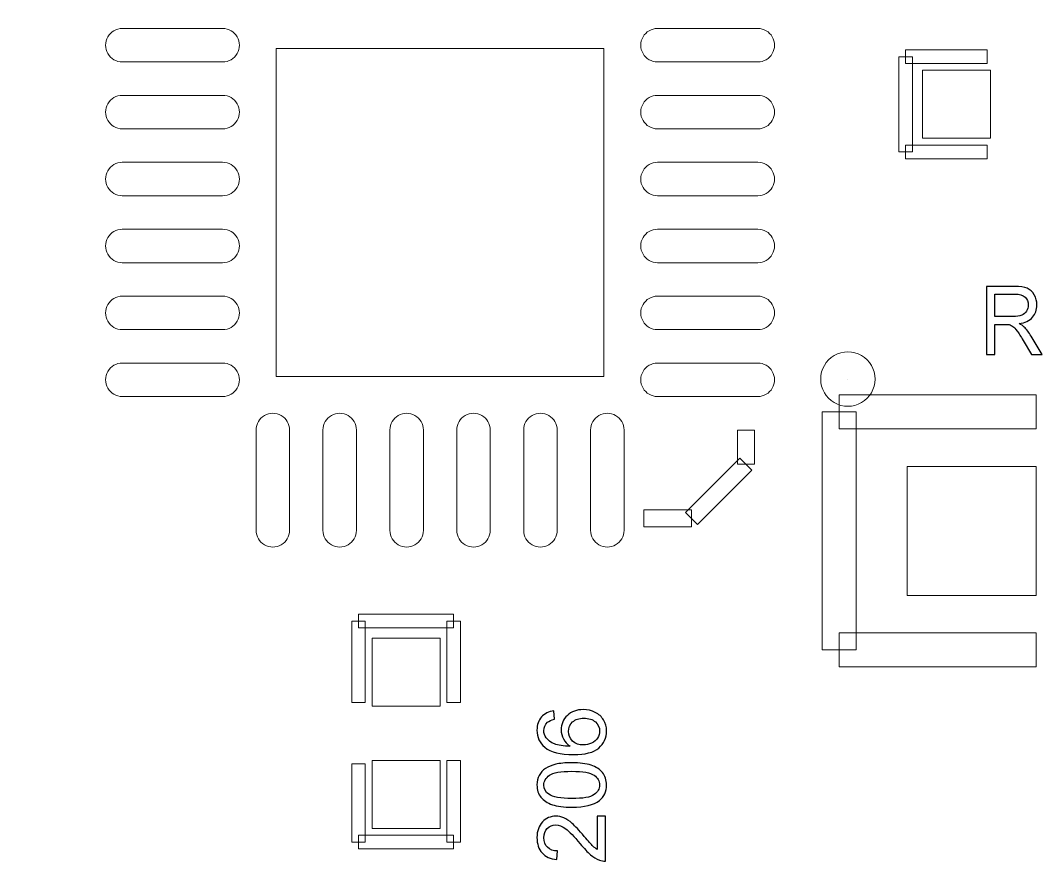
# Model space of a CAD drawing. Header units: millimetres. Extents: x -86 to 67, y -55 to 52.
# Drawn here: x 13.89 to 21.54, y -37.57 to -31.27 of the extents above; entities that cross this region are included whole.
import ezdxf

# ---------------------------------------------------------------- set-up
doc = ezdxf.new("R2010")
doc.units = ezdxf.units.MM
doc.header["$MEASUREMENT"] = 0
for name, color, linetype in [('BG_OUTLINE', 7, 'Continuous'), ('PG_SILKSCREEN_TOP', 7, 'Continuous'), ('PIN_TOP', 7, 'Continuous'), ('RD_SILKSCREEN_TOP', 7, 'Continuous')]:
    doc.layers.add(name, color=color, linetype=linetype)

msp = doc.modelspace()

# ---------------------------------------------------------------- linework, layer by layer
at = {"layer": 'BG_OUTLINE', "color": 3, "lineweight": 9}
msp.add_open_spline([(-60.0926, 34.7331), (-60.0926, 34.7331), (63.7724, 34.7331), (63.7724, 34.7331), (63.7724, 34.7331), (64.585, 34.7336), (65.3646, 34.4113), (65.9396, 33.837), (65.9396, 33.837), (66.5146, 33.2627), (66.8379, 32.4797), (66.8384, 31.667), (66.8384, 31.667), (66.8384, 31.667), (66.8412, -52.28), (66.8412, -52.28), (66.8412, -52.28), (66.8412, -52.28), (66.8384, -52.1933), (66.8384, -52.1933), (66.8384, -52.1933), (66.8389, -53.006), (66.5166, -53.7856), (65.9424, -54.3606), (65.9424, -54.3606), (65.3681, -54.9356), (64.585, -55.2589), (63.7724, -55.2594), (63.7724, -55.2594), (63.7724, -55.2594), (-60.1869, -55.2594), (-60.1869, -55.2594), (-60.1869, -55.2594), (-60.1869, -55.2594), (-60.0853, -55.2518), (-60.0853, -55.2518), (-60.0853, -55.2518), (-60.8979, -55.2523), (-61.6775, -54.9299), (-62.2525, -54.3557), (-62.2525, -54.3557), (-62.8275, -53.7814), (-63.1508, -52.9984), (-63.1513, -52.1857), (-63.1513, -52.1857), (-63.1513, -52.1857), (-63.1587, 31.667), (-63.1587, 31.667), (-63.1587, 31.667), (-63.1592, 32.4797), (-62.8369, 33.2593), (-62.2626, 33.8343), (-62.2626, 33.8343), (-61.6883, 34.4093), (-60.9053, 34.7326), (-60.0926, 34.7331)], degree=3, knots=[0, 0, 0, 0, 0.071429, 0.071429, 0.071429, 0.071429, 0.142857, 0.142857, 0.142857, 0.142857, 0.214286, 0.214286, 0.214286, 0.214286, 0.285714, 0.285714, 0.285714, 0.285714, 0.357143, 0.357143, 0.357143, 0.357143, 0.428571, 0.428571, 0.428571, 0.428571, 0.5, 0.5, 0.5, 0.5, 0.571429, 0.571429, 0.571429, 0.571429, 0.642857, 0.642857, 0.642857, 0.642857, 0.714286, 0.714286, 0.714286, 0.714286, 0.785714, 0.785714, 0.785714, 0.785714, 0.857143, 0.857143, 0.857143, 0.857143, 0.928571, 0.928571, 0.928571, 0.928571, 1, 1, 1, 1], dxfattribs=at)
at = {"layer": 'PG_SILKSCREEN_TOP', "color": 6, "lineweight": 9}
for points, knots in [([(20.5089, -31.5866), (20.5089, -31.5866), (20.5089, -31.485), (20.5089, -31.485), (20.5089, -31.485), (20.5089, -31.485), (21.1185, -31.485), (21.1185, -31.485), (21.1185, -31.485), (21.1185, -31.485), (21.1185, -31.5866), (21.1185, -31.5866), (21.1185, -31.5866), (21.1185, -31.5866), (20.5089, -31.5866), (20.5089, -31.5866)], [0, 0, 0, 0, 0.25, 0.25, 0.25, 0.25, 0.5, 0.5, 0.5, 0.5, 0.75, 0.75, 0.75, 0.75, 1, 1, 1, 1]), ([(20.4581, -31.5358), (20.4581, -31.5358), (20.5597, -31.5358), (20.5597, -31.5358), (20.5597, -31.5358), (20.5597, -31.5358), (20.5597, -32.247), (20.5597, -32.247), (20.5597, -32.247), (20.5597, -32.247), (20.4581, -32.247), (20.4581, -32.247), (20.4581, -32.247), (20.4581, -32.247), (20.4581, -31.5358), (20.4581, -31.5358)], [0, 0, 0, 0, 0.25, 0.25, 0.25, 0.25, 0.5, 0.5, 0.5, 0.5, 0.75, 0.75, 0.75, 0.75, 1, 1, 1, 1]), ([(20.5089, -32.2978), (20.5089, -32.2978), (20.5089, -32.1962), (20.5089, -32.1962), (20.5089, -32.1962), (20.5089, -32.1962), (21.1185, -32.1962), (21.1185, -32.1962), (21.1185, -32.1962), (21.1185, -32.1962), (21.1185, -32.2978), (21.1185, -32.2978), (21.1185, -32.2978), (21.1185, -32.2978), (20.5089, -32.2978), (20.5089, -32.2978)], [0, 0, 0, 0, 0.25, 0.25, 0.25, 0.25, 0.5, 0.5, 0.5, 0.5, 0.75, 0.75, 0.75, 0.75, 1, 1, 1, 1]), ([(19.8739, -33.9445), (19.8739, -33.8719), (19.9127, -33.8048), (19.9755, -33.7685), (19.9755, -33.7685), (20.0384, -33.7322), (20.1159, -33.7322), (20.1787, -33.7685), (20.1787, -33.7685), (20.2416, -33.8048), (20.2803, -33.8719), (20.2803, -33.9445)], [0, 0, 0, 0, 0.333333, 0.333333, 0.333333, 0.333333, 0.666667, 0.666667, 0.666667, 0.666667, 1, 1, 1, 1]), ([(20.2803, -33.9445), (20.2803, -34.017), (20.2416, -34.0841), (20.1787, -34.1204), (20.1787, -34.1204), (20.1159, -34.1567), (20.0384, -34.1567), (19.9755, -34.1204), (19.9755, -34.1204), (19.9127, -34.0841), (19.8739, -34.017), (19.8739, -33.9445)], [0, 0, 0, 0, 0.333333, 0.333333, 0.333333, 0.333333, 0.666667, 0.666667, 0.666667, 0.666667, 1, 1, 1, 1]), ([(20.0771, -33.9445), (20.0771, -33.9445), (20.0771, -33.9445), (20.0771, -33.9445), (20.0771, -33.9445), (20.0771, -33.9445), (20.0771, -33.9445), (20.0771, -33.9445), (20.0771, -33.9445), (20.0771, -33.9445), (20.0771, -33.9445), (20.0771, -33.9445)], [0, 0, 0, 0, 0.333333, 0.333333, 0.333333, 0.333333, 0.666667, 0.666667, 0.666667, 0.666667, 1, 1, 1, 1]), ([(20.0771, -33.9445), (20.0771, -33.9445), (20.0771, -33.9445), (20.0771, -33.9445), (20.0771, -33.9445), (20.0771, -33.9445), (20.0771, -33.9445), (20.0771, -33.9445), (20.0771, -33.9445), (20.0771, -33.9445), (20.0771, -33.9445), (20.0771, -33.9445)], [0, 0, 0, 0, 0.333333, 0.333333, 0.333333, 0.333333, 0.666667, 0.666667, 0.666667, 0.666667, 1, 1, 1, 1]), ([(20.0111, -34.3171), (20.0111, -34.3171), (20.0111, -34.0631), (20.0111, -34.0631), (20.0111, -34.0631), (20.0111, -34.0631), (21.4843, -34.0631), (21.4843, -34.0631), (21.4843, -34.0631), (21.4843, -34.0631), (21.4843, -34.3171), (21.4843, -34.3171), (21.4843, -34.3171), (21.4843, -34.3171), (20.0111, -34.3171), (20.0111, -34.3171)], [0, 0, 0, 0, 0.25, 0.25, 0.25, 0.25, 0.5, 0.5, 0.5, 0.5, 0.75, 0.75, 0.75, 0.75, 1, 1, 1, 1]), ([(20.1381, -35.9681), (20.1381, -35.9681), (19.8841, -35.9681), (19.8841, -35.9681), (19.8841, -35.9681), (19.8841, -35.9681), (19.8841, -34.1901), (19.8841, -34.1901), (19.8841, -34.1901), (19.8841, -34.1901), (20.1381, -34.1901), (20.1381, -34.1901), (20.1381, -34.1901), (20.1381, -34.1901), (20.1381, -35.9681), (20.1381, -35.9681)], [0, 0, 0, 0, 0.25, 0.25, 0.25, 0.25, 0.5, 0.5, 0.5, 0.5, 0.75, 0.75, 0.75, 0.75, 1, 1, 1, 1]), ([(19.2516, -34.3255), (19.2516, -34.3255), (19.3786, -34.3255), (19.3786, -34.3255), (19.3786, -34.3255), (19.3786, -34.3255), (19.3786, -34.5795), (19.3786, -34.5795), (19.3786, -34.5795), (19.3786, -34.5795), (19.2516, -34.5795), (19.2516, -34.5795), (19.2516, -34.5795), (19.2516, -34.5795), (19.2516, -34.3255), (19.2516, -34.3255)], [0, 0, 0, 0, 0.25, 0.25, 0.25, 0.25, 0.5, 0.5, 0.5, 0.5, 0.75, 0.75, 0.75, 0.75, 1, 1, 1, 1]), ([(19.2702, -34.5346), (19.2702, -34.5346), (19.36, -34.6244), (19.36, -34.6244), (19.36, -34.6244), (19.36, -34.6244), (18.9536, -35.0308), (18.9536, -35.0308), (18.9536, -35.0308), (18.9536, -35.0308), (18.8638, -34.941), (18.8638, -34.941), (18.8638, -34.941), (18.8638, -34.941), (19.2702, -34.5346), (19.2702, -34.5346)], [0, 0, 0, 0, 0.25, 0.25, 0.25, 0.25, 0.5, 0.5, 0.5, 0.5, 0.75, 0.75, 0.75, 0.75, 1, 1, 1, 1]), ([(18.9087, -34.9224), (18.9087, -34.9224), (18.9087, -35.0494), (18.9087, -35.0494), (18.9087, -35.0494), (18.9087, -35.0494), (18.5531, -35.0494), (18.5531, -35.0494), (18.5531, -35.0494), (18.5531, -35.0494), (18.5531, -34.9224), (18.5531, -34.9224), (18.5531, -34.9224), (18.5531, -34.9224), (18.9087, -34.9224), (18.9087, -34.9224)], [0, 0, 0, 0, 0.25, 0.25, 0.25, 0.25, 0.5, 0.5, 0.5, 0.5, 0.75, 0.75, 0.75, 0.75, 1, 1, 1, 1]), ([(17.1307, -35.7014), (17.1307, -35.7014), (17.1307, -35.803), (17.1307, -35.803), (17.1307, -35.803), (17.1307, -35.803), (16.4195, -35.803), (16.4195, -35.803), (16.4195, -35.803), (16.4195, -35.803), (16.4195, -35.7014), (16.4195, -35.7014), (16.4195, -35.7014), (16.4195, -35.7014), (17.1307, -35.7014), (17.1307, -35.7014)], [0, 0, 0, 0, 0.25, 0.25, 0.25, 0.25, 0.5, 0.5, 0.5, 0.5, 0.75, 0.75, 0.75, 0.75, 1, 1, 1, 1]), ([(16.3687, -35.7522), (16.3687, -35.7522), (16.4703, -35.7522), (16.4703, -35.7522), (16.4703, -35.7522), (16.4703, -35.7522), (16.4703, -36.3618), (16.4703, -36.3618), (16.4703, -36.3618), (16.4703, -36.3618), (16.3687, -36.3618), (16.3687, -36.3618), (16.3687, -36.3618), (16.3687, -36.3618), (16.3687, -35.7522), (16.3687, -35.7522)], [0, 0, 0, 0, 0.25, 0.25, 0.25, 0.25, 0.5, 0.5, 0.5, 0.5, 0.75, 0.75, 0.75, 0.75, 1, 1, 1, 1]), ([(17.0799, -35.7522), (17.0799, -35.7522), (17.1815, -35.7522), (17.1815, -35.7522), (17.1815, -35.7522), (17.1815, -35.7522), (17.1815, -36.3618), (17.1815, -36.3618), (17.1815, -36.3618), (17.1815, -36.3618), (17.0799, -36.3618), (17.0799, -36.3618), (17.0799, -36.3618), (17.0799, -36.3618), (17.0799, -35.7522), (17.0799, -35.7522)], [0, 0, 0, 0, 0.25, 0.25, 0.25, 0.25, 0.5, 0.5, 0.5, 0.5, 0.75, 0.75, 0.75, 0.75, 1, 1, 1, 1]), ([(21.4843, -35.8411), (21.4843, -35.8411), (21.4843, -36.0951), (21.4843, -36.0951), (21.4843, -36.0951), (21.4843, -36.0951), (20.0111, -36.0951), (20.0111, -36.0951), (20.0111, -36.0951), (20.0111, -36.0951), (20.0111, -35.8411), (20.0111, -35.8411), (20.0111, -35.8411), (20.0111, -35.8411), (21.4843, -35.8411), (21.4843, -35.8411)], [0, 0, 0, 0, 0.25, 0.25, 0.25, 0.25, 0.5, 0.5, 0.5, 0.5, 0.75, 0.75, 0.75, 0.75, 1, 1, 1, 1]), ([(16.4703, -37.4032), (16.4703, -37.4032), (16.3687, -37.4032), (16.3687, -37.4032), (16.3687, -37.4032), (16.3687, -37.4032), (16.3687, -36.819), (16.3687, -36.819), (16.3687, -36.819), (16.3687, -36.819), (16.4703, -36.819), (16.4703, -36.819), (16.4703, -36.819), (16.4703, -36.819), (16.4703, -37.4032), (16.4703, -37.4032)], [0, 0, 0, 0, 0.25, 0.25, 0.25, 0.25, 0.5, 0.5, 0.5, 0.5, 0.75, 0.75, 0.75, 0.75, 1, 1, 1, 1]), ([(17.0799, -36.7936), (17.0799, -36.7936), (17.1815, -36.7936), (17.1815, -36.7936), (17.1815, -36.7936), (17.1815, -36.7936), (17.1815, -37.4032), (17.1815, -37.4032), (17.1815, -37.4032), (17.1815, -37.4032), (17.0799, -37.4032), (17.0799, -37.4032), (17.0799, -37.4032), (17.0799, -37.4032), (17.0799, -36.7936), (17.0799, -36.7936)], [0, 0, 0, 0, 0.25, 0.25, 0.25, 0.25, 0.5, 0.5, 0.5, 0.5, 0.75, 0.75, 0.75, 0.75, 1, 1, 1, 1]), ([(17.1307, -37.3524), (17.1307, -37.3524), (17.1307, -37.454), (17.1307, -37.454), (17.1307, -37.454), (17.1307, -37.454), (16.4195, -37.454), (16.4195, -37.454), (16.4195, -37.454), (16.4195, -37.454), (16.4195, -37.3524), (16.4195, -37.3524), (16.4195, -37.3524), (16.4195, -37.3524), (17.1307, -37.3524), (17.1307, -37.3524)], [0, 0, 0, 0, 0.25, 0.25, 0.25, 0.25, 0.5, 0.5, 0.5, 0.5, 0.75, 0.75, 0.75, 0.75, 1, 1, 1, 1])]:
    msp.add_open_spline(points, degree=3, knots=knots, dxfattribs=at)
at = {"layer": 'PIN_TOP', "lineweight": 9}
for points, knots in [([(14.6541, -31.325), (14.6541, -31.325), (15.4042, -31.325), (15.4042, -31.325), (15.4042, -31.325), (15.4488, -31.325), (15.4901, -31.3488), (15.5124, -31.3874), (15.5124, -31.3874), (15.5347, -31.4261), (15.5347, -31.4737), (15.5124, -31.5124), (15.5124, -31.5124), (15.4901, -31.5511), (15.4488, -31.5749), (15.4042, -31.5749), (15.4042, -31.5749), (15.4042, -31.5749), (14.6541, -31.5749), (14.6541, -31.5749), (14.6541, -31.5749), (14.6095, -31.5749), (14.5682, -31.5511), (14.5459, -31.5124), (14.5459, -31.5124), (14.5236, -31.4737), (14.5236, -31.4261), (14.5459, -31.3874), (14.5459, -31.3874), (14.5682, -31.3488), (14.6095, -31.325), (14.6541, -31.325)], [0, 0, 0, 0, 0.125, 0.125, 0.125, 0.125, 0.25, 0.25, 0.25, 0.25, 0.375, 0.375, 0.375, 0.375, 0.5, 0.5, 0.5, 0.5, 0.625, 0.625, 0.625, 0.625, 0.75, 0.75, 0.75, 0.75, 0.875, 0.875, 0.875, 0.875, 1, 1, 1, 1]), ([(18.6541, -31.325), (18.6541, -31.325), (19.4042, -31.325), (19.4042, -31.325), (19.4042, -31.325), (19.4488, -31.325), (19.4901, -31.3488), (19.5124, -31.3874), (19.5124, -31.3874), (19.5347, -31.4261), (19.5347, -31.4737), (19.5124, -31.5124), (19.5124, -31.5124), (19.4901, -31.5511), (19.4488, -31.5749), (19.4042, -31.5749), (19.4042, -31.5749), (19.4042, -31.5749), (18.6541, -31.5749), (18.6541, -31.5749), (18.6541, -31.5749), (18.6094, -31.5749), (18.5682, -31.5511), (18.5459, -31.5124), (18.5459, -31.5124), (18.5235, -31.4737), (18.5235, -31.4261), (18.5459, -31.3874), (18.5459, -31.3874), (18.5682, -31.3488), (18.6094, -31.325), (18.6541, -31.325)], [0, 0, 0, 0, 0.125, 0.125, 0.125, 0.125, 0.25, 0.25, 0.25, 0.25, 0.375, 0.375, 0.375, 0.375, 0.5, 0.5, 0.5, 0.5, 0.625, 0.625, 0.625, 0.625, 0.75, 0.75, 0.75, 0.75, 0.875, 0.875, 0.875, 0.875, 1, 1, 1, 1]), ([(18.2542, -31.4748), (18.2542, -31.4748), (18.2542, -33.9249), (18.2542, -33.9249), (18.2542, -33.9249), (18.2542, -33.9249), (15.8041, -33.9249), (15.8041, -33.9249), (15.8041, -33.9249), (15.8041, -33.9249), (15.8041, -31.4748), (15.8041, -31.4748), (15.8041, -31.4748), (15.8041, -31.4748), (18.2542, -31.4748), (18.2542, -31.4748)], [0, 0, 0, 0, 0.25, 0.25, 0.25, 0.25, 0.5, 0.5, 0.5, 0.5, 0.75, 0.75, 0.75, 0.75, 1, 1, 1, 1]), ([(20.6359, -32.1454), (20.6359, -32.1454), (20.6359, -31.6374), (20.6359, -31.6374), (20.6359, -31.6374), (20.6359, -31.6374), (21.1439, -31.6374), (21.1439, -31.6374), (21.1439, -31.6374), (21.1439, -31.6374), (21.1439, -32.1454), (21.1439, -32.1454), (21.1439, -32.1454), (21.1439, -32.1454), (20.6359, -32.1454), (20.6359, -32.1454)], [0, 0, 0, 0, 0.25, 0.25, 0.25, 0.25, 0.5, 0.5, 0.5, 0.5, 0.75, 0.75, 0.75, 0.75, 1, 1, 1, 1]), ([(14.6541, -31.8248), (14.6541, -31.8248), (15.4042, -31.8248), (15.4042, -31.8248), (15.4042, -31.8248), (15.4488, -31.8248), (15.4901, -31.8486), (15.5124, -31.8873), (15.5124, -31.8873), (15.5347, -31.926), (15.5347, -31.9736), (15.5124, -32.0123), (15.5124, -32.0123), (15.4901, -32.0509), (15.4488, -32.0748), (15.4042, -32.0748), (15.4042, -32.0748), (15.4042, -32.0748), (14.6541, -32.0748), (14.6541, -32.0748), (14.6541, -32.0748), (14.6095, -32.0748), (14.5682, -32.0509), (14.5459, -32.0123), (14.5459, -32.0123), (14.5236, -31.9736), (14.5236, -31.926), (14.5459, -31.8873), (14.5459, -31.8873), (14.5682, -31.8486), (14.6095, -31.8248), (14.6541, -31.8248)], [0, 0, 0, 0, 0.125, 0.125, 0.125, 0.125, 0.25, 0.25, 0.25, 0.25, 0.375, 0.375, 0.375, 0.375, 0.5, 0.5, 0.5, 0.5, 0.625, 0.625, 0.625, 0.625, 0.75, 0.75, 0.75, 0.75, 0.875, 0.875, 0.875, 0.875, 1, 1, 1, 1]), ([(18.6541, -31.8248), (18.6541, -31.8248), (19.4042, -31.8248), (19.4042, -31.8248), (19.4042, -31.8248), (19.4488, -31.8248), (19.4901, -31.8486), (19.5124, -31.8873), (19.5124, -31.8873), (19.5347, -31.926), (19.5347, -31.9736), (19.5124, -32.0123), (19.5124, -32.0123), (19.4901, -32.0509), (19.4488, -32.0748), (19.4042, -32.0748), (19.4042, -32.0748), (19.4042, -32.0748), (18.6541, -32.0748), (18.6541, -32.0748), (18.6541, -32.0748), (18.6094, -32.0748), (18.5682, -32.0509), (18.5459, -32.0123), (18.5459, -32.0123), (18.5235, -31.9736), (18.5235, -31.926), (18.5459, -31.8873), (18.5459, -31.8873), (18.5682, -31.8486), (18.6094, -31.8248), (18.6541, -31.8248)], [0, 0, 0, 0, 0.125, 0.125, 0.125, 0.125, 0.25, 0.25, 0.25, 0.25, 0.375, 0.375, 0.375, 0.375, 0.5, 0.5, 0.5, 0.5, 0.625, 0.625, 0.625, 0.625, 0.75, 0.75, 0.75, 0.75, 0.875, 0.875, 0.875, 0.875, 1, 1, 1, 1]), ([(14.6541, -32.3249), (14.6541, -32.3249), (15.4042, -32.3249), (15.4042, -32.3249), (15.4042, -32.3249), (15.4488, -32.3249), (15.4901, -32.3488), (15.5124, -32.3874), (15.5124, -32.3874), (15.5347, -32.4261), (15.5347, -32.4737), (15.5124, -32.5124), (15.5124, -32.5124), (15.4901, -32.5511), (15.4488, -32.5749), (15.4042, -32.5749), (15.4042, -32.5749), (15.4042, -32.5749), (14.6541, -32.5749), (14.6541, -32.5749), (14.6541, -32.5749), (14.6095, -32.5749), (14.5682, -32.5511), (14.5459, -32.5124), (14.5459, -32.5124), (14.5236, -32.4737), (14.5236, -32.4261), (14.5459, -32.3874), (14.5459, -32.3874), (14.5682, -32.3488), (14.6095, -32.3249), (14.6541, -32.3249)], [0, 0, 0, 0, 0.125, 0.125, 0.125, 0.125, 0.25, 0.25, 0.25, 0.25, 0.375, 0.375, 0.375, 0.375, 0.5, 0.5, 0.5, 0.5, 0.625, 0.625, 0.625, 0.625, 0.75, 0.75, 0.75, 0.75, 0.875, 0.875, 0.875, 0.875, 1, 1, 1, 1]), ([(18.6541, -32.3249), (18.6541, -32.3249), (19.4042, -32.3249), (19.4042, -32.3249), (19.4042, -32.3249), (19.4488, -32.3249), (19.4901, -32.3488), (19.5124, -32.3874), (19.5124, -32.3874), (19.5347, -32.4261), (19.5347, -32.4737), (19.5124, -32.5124), (19.5124, -32.5124), (19.4901, -32.5511), (19.4488, -32.5749), (19.4042, -32.5749), (19.4042, -32.5749), (19.4042, -32.5749), (18.6541, -32.5749), (18.6541, -32.5749), (18.6541, -32.5749), (18.6094, -32.5749), (18.5682, -32.5511), (18.5459, -32.5124), (18.5459, -32.5124), (18.5235, -32.4737), (18.5235, -32.4261), (18.5459, -32.3874), (18.5459, -32.3874), (18.5682, -32.3488), (18.6094, -32.3249), (18.6541, -32.3249)], [0, 0, 0, 0, 0.125, 0.125, 0.125, 0.125, 0.25, 0.25, 0.25, 0.25, 0.375, 0.375, 0.375, 0.375, 0.5, 0.5, 0.5, 0.5, 0.625, 0.625, 0.625, 0.625, 0.75, 0.75, 0.75, 0.75, 0.875, 0.875, 0.875, 0.875, 1, 1, 1, 1]), ([(14.6541, -32.8248), (14.6541, -32.8248), (15.4042, -32.8248), (15.4042, -32.8248), (15.4042, -32.8248), (15.4488, -32.8248), (15.4901, -32.8486), (15.5124, -32.8873), (15.5124, -32.8873), (15.5347, -32.926), (15.5347, -32.9736), (15.5124, -33.0123), (15.5124, -33.0123), (15.4901, -33.0509), (15.4488, -33.0748), (15.4042, -33.0748), (15.4042, -33.0748), (15.4042, -33.0748), (14.6541, -33.0748), (14.6541, -33.0748), (14.6541, -33.0748), (14.6095, -33.0748), (14.5682, -33.0509), (14.5459, -33.0123), (14.5459, -33.0123), (14.5236, -32.9736), (14.5236, -32.926), (14.5459, -32.8873), (14.5459, -32.8873), (14.5682, -32.8486), (14.6095, -32.8248), (14.6541, -32.8248)], [0, 0, 0, 0, 0.125, 0.125, 0.125, 0.125, 0.25, 0.25, 0.25, 0.25, 0.375, 0.375, 0.375, 0.375, 0.5, 0.5, 0.5, 0.5, 0.625, 0.625, 0.625, 0.625, 0.75, 0.75, 0.75, 0.75, 0.875, 0.875, 0.875, 0.875, 1, 1, 1, 1]), ([(18.6541, -32.8248), (18.6541, -32.8248), (19.4042, -32.8248), (19.4042, -32.8248), (19.4042, -32.8248), (19.4488, -32.8248), (19.4901, -32.8486), (19.5124, -32.8873), (19.5124, -32.8873), (19.5347, -32.926), (19.5347, -32.9736), (19.5124, -33.0123), (19.5124, -33.0123), (19.4901, -33.0509), (19.4488, -33.0748), (19.4042, -33.0748), (19.4042, -33.0748), (19.4042, -33.0748), (18.6541, -33.0748), (18.6541, -33.0748), (18.6541, -33.0748), (18.6094, -33.0748), (18.5682, -33.0509), (18.5459, -33.0123), (18.5459, -33.0123), (18.5235, -32.9736), (18.5235, -32.926), (18.5459, -32.8873), (18.5459, -32.8873), (18.5682, -32.8486), (18.6094, -32.8248), (18.6541, -32.8248)], [0, 0, 0, 0, 0.125, 0.125, 0.125, 0.125, 0.25, 0.25, 0.25, 0.25, 0.375, 0.375, 0.375, 0.375, 0.5, 0.5, 0.5, 0.5, 0.625, 0.625, 0.625, 0.625, 0.75, 0.75, 0.75, 0.75, 0.875, 0.875, 0.875, 0.875, 1, 1, 1, 1]), ([(14.6541, -33.3249), (14.6541, -33.3249), (15.4042, -33.3249), (15.4042, -33.3249), (15.4042, -33.3249), (15.4488, -33.3249), (15.4901, -33.3488), (15.5124, -33.3874), (15.5124, -33.3874), (15.5347, -33.4261), (15.5347, -33.4737), (15.5124, -33.5124), (15.5124, -33.5124), (15.4901, -33.5511), (15.4488, -33.5749), (15.4042, -33.5749), (15.4042, -33.5749), (15.4042, -33.5749), (14.6541, -33.5749), (14.6541, -33.5749), (14.6541, -33.5749), (14.6095, -33.5749), (14.5682, -33.5511), (14.5459, -33.5124), (14.5459, -33.5124), (14.5236, -33.4737), (14.5236, -33.4261), (14.5459, -33.3874), (14.5459, -33.3874), (14.5682, -33.3488), (14.6095, -33.3249), (14.6541, -33.3249)], [0, 0, 0, 0, 0.125, 0.125, 0.125, 0.125, 0.25, 0.25, 0.25, 0.25, 0.375, 0.375, 0.375, 0.375, 0.5, 0.5, 0.5, 0.5, 0.625, 0.625, 0.625, 0.625, 0.75, 0.75, 0.75, 0.75, 0.875, 0.875, 0.875, 0.875, 1, 1, 1, 1]), ([(18.6541, -33.3249), (18.6541, -33.3249), (19.4042, -33.3249), (19.4042, -33.3249), (19.4042, -33.3249), (19.4488, -33.3249), (19.4901, -33.3488), (19.5124, -33.3874), (19.5124, -33.3874), (19.5347, -33.4261), (19.5347, -33.4737), (19.5124, -33.5124), (19.5124, -33.5124), (19.4901, -33.5511), (19.4488, -33.5749), (19.4042, -33.5749), (19.4042, -33.5749), (19.4042, -33.5749), (18.6541, -33.5749), (18.6541, -33.5749), (18.6541, -33.5749), (18.6094, -33.5749), (18.5682, -33.5511), (18.5459, -33.5124), (18.5459, -33.5124), (18.5235, -33.4737), (18.5235, -33.4261), (18.5459, -33.3874), (18.5459, -33.3874), (18.5682, -33.3488), (18.6094, -33.3249), (18.6541, -33.3249)], [0, 0, 0, 0, 0.125, 0.125, 0.125, 0.125, 0.25, 0.25, 0.25, 0.25, 0.375, 0.375, 0.375, 0.375, 0.5, 0.5, 0.5, 0.5, 0.625, 0.625, 0.625, 0.625, 0.75, 0.75, 0.75, 0.75, 0.875, 0.875, 0.875, 0.875, 1, 1, 1, 1]), ([(14.6541, -33.8248), (14.6541, -33.8248), (15.4042, -33.8248), (15.4042, -33.8248), (15.4042, -33.8248), (15.4488, -33.8248), (15.4901, -33.8486), (15.5124, -33.8873), (15.5124, -33.8873), (15.5347, -33.926), (15.5347, -33.9736), (15.5124, -34.0123), (15.5124, -34.0123), (15.4901, -34.0509), (15.4488, -34.0748), (15.4042, -34.0748), (15.4042, -34.0748), (15.4042, -34.0748), (14.6541, -34.0748), (14.6541, -34.0748), (14.6541, -34.0748), (14.6095, -34.0748), (14.5682, -34.0509), (14.5459, -34.0123), (14.5459, -34.0123), (14.5236, -33.9736), (14.5236, -33.926), (14.5459, -33.8873), (14.5459, -33.8873), (14.5682, -33.8486), (14.6095, -33.8248), (14.6541, -33.8248)], [0, 0, 0, 0, 0.125, 0.125, 0.125, 0.125, 0.25, 0.25, 0.25, 0.25, 0.375, 0.375, 0.375, 0.375, 0.5, 0.5, 0.5, 0.5, 0.625, 0.625, 0.625, 0.625, 0.75, 0.75, 0.75, 0.75, 0.875, 0.875, 0.875, 0.875, 1, 1, 1, 1]), ([(18.6541, -33.8248), (18.6541, -33.8248), (19.4042, -33.8248), (19.4042, -33.8248), (19.4042, -33.8248), (19.4488, -33.8248), (19.4901, -33.8486), (19.5124, -33.8873), (19.5124, -33.8873), (19.5347, -33.926), (19.5347, -33.9736), (19.5124, -34.0123), (19.5124, -34.0123), (19.4901, -34.0509), (19.4488, -34.0748), (19.4042, -34.0748), (19.4042, -34.0748), (19.4042, -34.0748), (18.6541, -34.0748), (18.6541, -34.0748), (18.6541, -34.0748), (18.6094, -34.0748), (18.5682, -34.0509), (18.5459, -34.0123), (18.5459, -34.0123), (18.5235, -33.9736), (18.5235, -33.926), (18.5459, -33.8873), (18.5459, -33.8873), (18.5682, -33.8486), (18.6094, -33.8248), (18.6541, -33.8248)], [0, 0, 0, 0, 0.125, 0.125, 0.125, 0.125, 0.25, 0.25, 0.25, 0.25, 0.375, 0.375, 0.375, 0.375, 0.5, 0.5, 0.5, 0.5, 0.625, 0.625, 0.625, 0.625, 0.75, 0.75, 0.75, 0.75, 0.875, 0.875, 0.875, 0.875, 1, 1, 1, 1]), ([(15.6542, -35.0749), (15.6542, -35.0749), (15.6542, -34.3248), (15.6542, -34.3248), (15.6542, -34.3248), (15.6542, -34.2802), (15.678, -34.2389), (15.7167, -34.2166), (15.7167, -34.2166), (15.7554, -34.1943), (15.803, -34.1943), (15.8417, -34.2166), (15.8417, -34.2166), (15.8803, -34.2389), (15.9042, -34.2802), (15.9042, -34.3248), (15.9042, -34.3248), (15.9042, -34.3248), (15.9042, -35.0749), (15.9042, -35.0749), (15.9042, -35.0749), (15.9042, -35.1195), (15.8803, -35.1608), (15.8417, -35.1831), (15.8417, -35.1831), (15.803, -35.2054), (15.7554, -35.2054), (15.7167, -35.1831), (15.7167, -35.1831), (15.678, -35.1608), (15.6542, -35.1195), (15.6542, -35.0749)], [0, 0, 0, 0, 0.125, 0.125, 0.125, 0.125, 0.25, 0.25, 0.25, 0.25, 0.375, 0.375, 0.375, 0.375, 0.5, 0.5, 0.5, 0.5, 0.625, 0.625, 0.625, 0.625, 0.75, 0.75, 0.75, 0.75, 0.875, 0.875, 0.875, 0.875, 1, 1, 1, 1]), ([(16.1541, -35.0749), (16.1541, -35.0749), (16.1541, -34.3248), (16.1541, -34.3248), (16.1541, -34.3248), (16.1541, -34.2802), (16.1779, -34.2389), (16.2166, -34.2166), (16.2166, -34.2166), (16.2552, -34.1943), (16.3029, -34.1943), (16.3415, -34.2166), (16.3415, -34.2166), (16.3802, -34.2389), (16.404, -34.2802), (16.404, -34.3248), (16.404, -34.3248), (16.404, -34.3248), (16.404, -35.0749), (16.404, -35.0749), (16.404, -35.0749), (16.404, -35.1195), (16.3802, -35.1608), (16.3415, -35.1831), (16.3415, -35.1831), (16.3029, -35.2054), (16.2552, -35.2054), (16.2166, -35.1831), (16.2166, -35.1831), (16.1779, -35.1608), (16.1541, -35.1195), (16.1541, -35.0749)], [0, 0, 0, 0, 0.125, 0.125, 0.125, 0.125, 0.25, 0.25, 0.25, 0.25, 0.375, 0.375, 0.375, 0.375, 0.5, 0.5, 0.5, 0.5, 0.625, 0.625, 0.625, 0.625, 0.75, 0.75, 0.75, 0.75, 0.875, 0.875, 0.875, 0.875, 1, 1, 1, 1]), ([(16.6542, -35.0749), (16.6542, -35.0749), (16.6542, -34.3248), (16.6542, -34.3248), (16.6542, -34.3248), (16.6542, -34.2802), (16.678, -34.2389), (16.7167, -34.2166), (16.7167, -34.2166), (16.7554, -34.1943), (16.803, -34.1943), (16.8417, -34.2166), (16.8417, -34.2166), (16.8803, -34.2389), (16.9042, -34.2802), (16.9042, -34.3248), (16.9042, -34.3248), (16.9042, -34.3248), (16.9042, -35.0749), (16.9042, -35.0749), (16.9042, -35.0749), (16.9042, -35.1195), (16.8803, -35.1608), (16.8417, -35.1831), (16.8417, -35.1831), (16.803, -35.2054), (16.7554, -35.2054), (16.7167, -35.1831), (16.7167, -35.1831), (16.678, -35.1608), (16.6542, -35.1195), (16.6542, -35.0749)], [0, 0, 0, 0, 0.125, 0.125, 0.125, 0.125, 0.25, 0.25, 0.25, 0.25, 0.375, 0.375, 0.375, 0.375, 0.5, 0.5, 0.5, 0.5, 0.625, 0.625, 0.625, 0.625, 0.75, 0.75, 0.75, 0.75, 0.875, 0.875, 0.875, 0.875, 1, 1, 1, 1]), ([(17.1541, -35.0749), (17.1541, -35.0749), (17.1541, -34.3248), (17.1541, -34.3248), (17.1541, -34.3248), (17.1541, -34.2802), (17.1779, -34.2389), (17.2166, -34.2166), (17.2166, -34.2166), (17.2552, -34.1943), (17.3029, -34.1943), (17.3415, -34.2166), (17.3415, -34.2166), (17.3802, -34.2389), (17.404, -34.2802), (17.404, -34.3248), (17.404, -34.3248), (17.404, -34.3248), (17.404, -35.0749), (17.404, -35.0749), (17.404, -35.0749), (17.404, -35.1195), (17.3802, -35.1608), (17.3415, -35.1831), (17.3415, -35.1831), (17.3029, -35.2054), (17.2552, -35.2054), (17.2166, -35.1831), (17.2166, -35.1831), (17.1779, -35.1608), (17.1541, -35.1195), (17.1541, -35.0749)], [0, 0, 0, 0, 0.125, 0.125, 0.125, 0.125, 0.25, 0.25, 0.25, 0.25, 0.375, 0.375, 0.375, 0.375, 0.5, 0.5, 0.5, 0.5, 0.625, 0.625, 0.625, 0.625, 0.75, 0.75, 0.75, 0.75, 0.875, 0.875, 0.875, 0.875, 1, 1, 1, 1]), ([(17.6542, -35.0749), (17.6542, -35.0749), (17.6542, -34.3248), (17.6542, -34.3248), (17.6542, -34.3248), (17.6542, -34.2802), (17.678, -34.2389), (17.7167, -34.2166), (17.7167, -34.2166), (17.7554, -34.1943), (17.803, -34.1943), (17.8417, -34.2166), (17.8417, -34.2166), (17.8803, -34.2389), (17.9042, -34.2802), (17.9042, -34.3248), (17.9042, -34.3248), (17.9042, -34.3248), (17.9042, -35.0749), (17.9042, -35.0749), (17.9042, -35.0749), (17.9042, -35.1195), (17.8803, -35.1608), (17.8417, -35.1831), (17.8417, -35.1831), (17.803, -35.2054), (17.7554, -35.2054), (17.7167, -35.1831), (17.7167, -35.1831), (17.678, -35.1608), (17.6542, -35.1195), (17.6542, -35.0749)], [0, 0, 0, 0, 0.125, 0.125, 0.125, 0.125, 0.25, 0.25, 0.25, 0.25, 0.375, 0.375, 0.375, 0.375, 0.5, 0.5, 0.5, 0.5, 0.625, 0.625, 0.625, 0.625, 0.75, 0.75, 0.75, 0.75, 0.875, 0.875, 0.875, 0.875, 1, 1, 1, 1]), ([(18.1541, -35.0749), (18.1541, -35.0749), (18.1541, -34.3248), (18.1541, -34.3248), (18.1541, -34.3248), (18.1541, -34.2802), (18.1779, -34.2389), (18.2166, -34.2166), (18.2166, -34.2166), (18.2552, -34.1943), (18.3029, -34.1943), (18.3415, -34.2166), (18.3415, -34.2166), (18.3802, -34.2389), (18.404, -34.2802), (18.404, -34.3248), (18.404, -34.3248), (18.404, -34.3248), (18.404, -35.0749), (18.404, -35.0749), (18.404, -35.0749), (18.404, -35.1195), (18.3802, -35.1608), (18.3415, -35.1831), (18.3415, -35.1831), (18.3029, -35.2054), (18.2552, -35.2054), (18.2166, -35.1831), (18.2166, -35.1831), (18.1779, -35.1608), (18.1541, -35.1195), (18.1541, -35.0749)], [0, 0, 0, 0, 0.125, 0.125, 0.125, 0.125, 0.25, 0.25, 0.25, 0.25, 0.375, 0.375, 0.375, 0.375, 0.5, 0.5, 0.5, 0.5, 0.625, 0.625, 0.625, 0.625, 0.75, 0.75, 0.75, 0.75, 0.875, 0.875, 0.875, 0.875, 1, 1, 1, 1]), ([(21.4843, -34.5965), (21.4843, -34.5965), (21.4843, -35.5617), (21.4843, -35.5617), (21.4843, -35.5617), (21.4843, -35.5617), (20.5191, -35.5617), (20.5191, -35.5617), (20.5191, -35.5617), (20.5191, -35.5617), (20.5191, -34.5965), (20.5191, -34.5965), (20.5191, -34.5965), (20.5191, -34.5965), (21.4843, -34.5965), (21.4843, -34.5965)], [0, 0, 0, 0, 0.25, 0.25, 0.25, 0.25, 0.5, 0.5, 0.5, 0.5, 0.75, 0.75, 0.75, 0.75, 1, 1, 1, 1]), ([(16.5211, -35.8792), (16.5211, -35.8792), (17.0291, -35.8792), (17.0291, -35.8792), (17.0291, -35.8792), (17.0291, -35.8792), (17.0291, -36.3872), (17.0291, -36.3872), (17.0291, -36.3872), (17.0291, -36.3872), (16.5211, -36.3872), (16.5211, -36.3872), (16.5211, -36.3872), (16.5211, -36.3872), (16.5211, -35.8792), (16.5211, -35.8792)], [0, 0, 0, 0, 0.25, 0.25, 0.25, 0.25, 0.5, 0.5, 0.5, 0.5, 0.75, 0.75, 0.75, 0.75, 1, 1, 1, 1]), ([(16.5211, -36.7936), (16.5211, -36.7936), (17.0291, -36.7936), (17.0291, -36.7936), (17.0291, -36.7936), (17.0291, -36.7936), (17.0291, -37.3016), (17.0291, -37.3016), (17.0291, -37.3016), (17.0291, -37.3016), (16.5211, -37.3016), (16.5211, -37.3016), (16.5211, -37.3016), (16.5211, -37.3016), (16.5211, -36.7936), (16.5211, -36.7936)], [0, 0, 0, 0, 0.25, 0.25, 0.25, 0.25, 0.5, 0.5, 0.5, 0.5, 0.75, 0.75, 0.75, 0.75, 1, 1, 1, 1])]:
    msp.add_open_spline(points, degree=3, knots=knots, dxfattribs=at)
at = {"layer": 'RD_SILKSCREEN_TOP', "color": 8}
for points, knots in [([(21.112, -33.7616), (21.112, -33.7616), (21.112, -33.2525), (21.112, -33.2525), (21.112, -33.2525), (21.112, -33.2525), (21.3216, -33.2525), (21.3216, -33.2525), (21.3216, -33.2525), (21.3637, -33.2525), (21.3958, -33.2571), (21.4177, -33.2662), (21.4177, -33.2662), (21.4396, -33.2754), (21.4571, -33.2915), (21.4703, -33.3146), (21.4703, -33.3146), (21.4834, -33.3378), (21.4899, -33.3634), (21.4899, -33.3914), (21.4899, -33.3914), (21.4899, -33.4276), (21.4792, -33.4579), (21.4573, -33.4827), (21.4573, -33.4827), (21.4356, -33.5075), (21.4021, -33.5232), (21.3567, -33.53), (21.3567, -33.53), (21.3733, -33.5385), (21.3859, -33.5469), (21.3945, -33.5554), (21.3945, -33.5554), (21.4128, -33.5734), (21.43, -33.596), (21.4465, -33.623), (21.4465, -33.623), (21.4465, -33.623), (21.5287, -33.7616), (21.5287, -33.7616), (21.5287, -33.7616), (21.5287, -33.7616), (21.4499, -33.7616), (21.4499, -33.7616), (21.4499, -33.7616), (21.4499, -33.7616), (21.3874, -33.6556), (21.3874, -33.6556), (21.3874, -33.6556), (21.3691, -33.6252), (21.3541, -33.6017), (21.3422, -33.5856), (21.3422, -33.5856), (21.3304, -33.5693), (21.3198, -33.558), (21.3105, -33.5516), (21.3105, -33.5516), (21.3012, -33.545), (21.2917, -33.5405), (21.282, -33.5379), (21.282, -33.5379), (21.2749, -33.5364), (21.2633, -33.5356), (21.2471, -33.5356), (21.2471, -33.5356), (21.2471, -33.5356), (21.1746, -33.5356), (21.1746, -33.5356), (21.1746, -33.5356), (21.1746, -33.5356), (21.1746, -33.7616), (21.1746, -33.7616), (21.1746, -33.7616), (21.1746, -33.7616), (21.112, -33.7616), (21.112, -33.7616)], [0, 0, 0, 0, 0.052632, 0.052632, 0.052632, 0.052632, 0.105263, 0.105263, 0.105263, 0.105263, 0.157895, 0.157895, 0.157895, 0.157895, 0.210526, 0.210526, 0.210526, 0.210526, 0.263158, 0.263158, 0.263158, 0.263158, 0.315789, 0.315789, 0.315789, 0.315789, 0.368421, 0.368421, 0.368421, 0.368421, 0.421053, 0.421053, 0.421053, 0.421053, 0.473684, 0.473684, 0.473684, 0.473684, 0.526316, 0.526316, 0.526316, 0.526316, 0.578947, 0.578947, 0.578947, 0.578947, 0.631579, 0.631579, 0.631579, 0.631579, 0.684211, 0.684211, 0.684211, 0.684211, 0.736842, 0.736842, 0.736842, 0.736842, 0.789474, 0.789474, 0.789474, 0.789474, 0.842105, 0.842105, 0.842105, 0.842105, 0.894737, 0.894737, 0.894737, 0.894737, 0.947368, 0.947368, 0.947368, 0.947368, 1, 1, 1, 1]), ([(21.1746, -33.4772), (21.1746, -33.4772), (21.309, -33.4772), (21.309, -33.4772), (21.309, -33.4772), (21.3376, -33.4772), (21.36, -33.474), (21.3761, -33.4676), (21.3761, -33.4676), (21.3922, -33.4612), (21.4045, -33.451), (21.4129, -33.4371), (21.4129, -33.4371), (21.4212, -33.4231), (21.4254, -33.4079), (21.4254, -33.3914), (21.4254, -33.3914), (21.4254, -33.3674), (21.4174, -33.3476), (21.4011, -33.332), (21.4011, -33.332), (21.3849, -33.3165), (21.3593, -33.3088), (21.3242, -33.3088), (21.3242, -33.3088), (21.3242, -33.3088), (21.1746, -33.3088), (21.1746, -33.3088), (21.1746, -33.3088), (21.1746, -33.3088), (21.1746, -33.4772), (21.1746, -33.4772)], [0, 0, 0, 0, 0.125, 0.125, 0.125, 0.125, 0.25, 0.25, 0.25, 0.25, 0.375, 0.375, 0.375, 0.375, 0.5, 0.5, 0.5, 0.5, 0.625, 0.625, 0.625, 0.625, 0.75, 0.75, 0.75, 0.75, 0.875, 0.875, 0.875, 0.875, 1, 1, 1, 1]), ([(17.8802, -36.423), (17.8802, -36.423), (17.8851, -36.4851), (17.8851, -36.4851), (17.8851, -36.4851), (17.8605, -36.4907), (17.8426, -36.4985), (17.8316, -36.5087), (17.8316, -36.5087), (17.8137, -36.5256), (17.8048, -36.5465), (17.8048, -36.5713), (17.8048, -36.5713), (17.8048, -36.5912), (17.8104, -36.6086), (17.8215, -36.6237), (17.8215, -36.6237), (17.8359, -36.6433), (17.8568, -36.6589), (17.8843, -36.6702), (17.8843, -36.6702), (17.9118, -36.6815), (17.9511, -36.6874), (18.002, -36.6879), (18.002, -36.6879), (17.9792, -36.6728), (17.9621, -36.6545), (17.951, -36.6327), (17.951, -36.6327), (17.9399, -36.611), (17.9344, -36.5881), (17.9344, -36.5643), (17.9344, -36.5643), (17.9344, -36.5225), (17.9497, -36.4871), (17.9804, -36.4578), (17.9804, -36.4578), (18.0111, -36.4285), (18.0506, -36.4139), (18.0992, -36.4139), (18.0992, -36.4139), (18.1313, -36.4139), (18.1609, -36.4208), (18.1884, -36.4346), (18.1884, -36.4346), (18.2158, -36.4483), (18.2369, -36.4673), (18.2514, -36.4914), (18.2514, -36.4914), (18.266, -36.5154), (18.2733, -36.5427), (18.2733, -36.5733), (18.2733, -36.5733), (18.2733, -36.6254), (18.2542, -36.6679), (18.2158, -36.7007), (18.2158, -36.7007), (18.1775, -36.7337), (18.1143, -36.75), (18.0263, -36.75), (18.0263, -36.75), (17.928, -36.75), (17.8565, -36.7319), (17.8118, -36.6955), (17.8118, -36.6955), (17.7729, -36.6638), (17.7534, -36.6212), (17.7534, -36.5674), (17.7534, -36.5674), (17.7534, -36.5274), (17.7646, -36.4946), (17.7871, -36.469), (17.7871, -36.469), (17.8096, -36.4434), (17.8406, -36.4281), (17.8802, -36.423)], [0, 0, 0, 0, 0.052632, 0.052632, 0.052632, 0.052632, 0.105263, 0.105263, 0.105263, 0.105263, 0.157895, 0.157895, 0.157895, 0.157895, 0.210526, 0.210526, 0.210526, 0.210526, 0.263158, 0.263158, 0.263158, 0.263158, 0.315789, 0.315789, 0.315789, 0.315789, 0.368421, 0.368421, 0.368421, 0.368421, 0.421053, 0.421053, 0.421053, 0.421053, 0.473684, 0.473684, 0.473684, 0.473684, 0.526316, 0.526316, 0.526316, 0.526316, 0.578947, 0.578947, 0.578947, 0.578947, 0.631579, 0.631579, 0.631579, 0.631579, 0.684211, 0.684211, 0.684211, 0.684211, 0.736842, 0.736842, 0.736842, 0.736842, 0.789474, 0.789474, 0.789474, 0.789474, 0.842105, 0.842105, 0.842105, 0.842105, 0.894737, 0.894737, 0.894737, 0.894737, 0.947368, 0.947368, 0.947368, 0.947368, 1, 1, 1, 1]), ([(18.0996, -36.6782), (18.1212, -36.6782), (18.1418, -36.6736), (18.1615, -36.6644), (18.1615, -36.6644), (18.1812, -36.6553), (18.1961, -36.6425), (18.2064, -36.6261), (18.2064, -36.6261), (18.2167, -36.6097), (18.2219, -36.5924), (18.2219, -36.5743), (18.2219, -36.5743), (18.2219, -36.5479), (18.2113, -36.5253), (18.1899, -36.5063), (18.1899, -36.5063), (18.1686, -36.4873), (18.1397, -36.4779), (18.1032, -36.4779), (18.1032, -36.4779), (18.068, -36.4779), (18.0402, -36.4872), (18.0199, -36.506), (18.0199, -36.506), (17.9997, -36.5247), (17.9896, -36.5483), (17.9896, -36.5767), (17.9896, -36.5767), (17.9896, -36.605), (17.9997, -36.629), (18.0199, -36.6487), (18.0199, -36.6487), (18.0402, -36.6683), (18.0668, -36.6782), (18.0996, -36.6782)], [0, 0, 0, 0, 0.111111, 0.111111, 0.111111, 0.111111, 0.222222, 0.222222, 0.222222, 0.222222, 0.333333, 0.333333, 0.333333, 0.333333, 0.444444, 0.444444, 0.444444, 0.444444, 0.555556, 0.555556, 0.555556, 0.555556, 0.666667, 0.666667, 0.666667, 0.666667, 0.777778, 0.777778, 0.777778, 0.777778, 0.888889, 0.888889, 0.888889, 0.888889, 1, 1, 1, 1]), ([(18.0135, -37.1428), (17.9533, -37.1428), (17.9049, -37.1366), (17.8682, -37.1242), (17.8682, -37.1242), (17.8315, -37.1118), (17.8031, -37.0934), (17.7832, -37.0689), (17.7832, -37.0689), (17.7633, -37.0445), (17.7534, -37.0138), (17.7534, -36.9768), (17.7534, -36.9768), (17.7534, -36.9495), (17.7589, -36.9255), (17.77, -36.9049), (17.77, -36.9049), (17.7809, -36.8843), (17.7967, -36.8673), (17.8175, -36.8538), (17.8175, -36.8538), (17.8382, -36.8404), (17.8635, -36.8299), (17.8932, -36.8223), (17.8932, -36.8223), (17.923, -36.8146), (17.9631, -36.8108), (18.0135, -36.8108), (18.0135, -36.8108), (18.0733, -36.8108), (18.1214, -36.8169), (18.1582, -36.8291), (18.1582, -36.8291), (18.1949, -36.8415), (18.2232, -36.8598), (18.2433, -36.8843), (18.2433, -36.8843), (18.2633, -36.9087), (18.2733, -36.9395), (18.2733, -36.9768), (18.2733, -36.9768), (18.2733, -37.0259), (18.2557, -37.0644), (18.2205, -37.0924), (18.2205, -37.0924), (18.1782, -37.126), (18.1091, -37.1428), (18.0135, -37.1428)], [0, 0, 0, 0, 0.083333, 0.083333, 0.083333, 0.083333, 0.166667, 0.166667, 0.166667, 0.166667, 0.25, 0.25, 0.25, 0.25, 0.333333, 0.333333, 0.333333, 0.333333, 0.416667, 0.416667, 0.416667, 0.416667, 0.5, 0.5, 0.5, 0.5, 0.583333, 0.583333, 0.583333, 0.583333, 0.666667, 0.666667, 0.666667, 0.666667, 0.75, 0.75, 0.75, 0.75, 0.833333, 0.833333, 0.833333, 0.833333, 0.916667, 0.916667, 0.916667, 0.916667, 1, 1, 1, 1]), ([(18.0135, -37.0785), (18.0971, -37.0785), (18.1527, -37.0687), (18.1804, -37.0491), (18.1804, -37.0491), (18.2081, -37.0296), (18.2219, -37.0055), (18.2219, -36.9768), (18.2219, -36.9768), (18.2219, -36.948), (18.2079, -36.924), (18.1802, -36.9044), (18.1802, -36.9044), (18.1525, -36.8849), (18.0969, -36.875), (18.0135, -36.875), (18.0135, -36.875), (17.9297, -36.875), (17.874, -36.8849), (17.8465, -36.9044), (17.8465, -36.9044), (17.8189, -36.924), (17.8052, -36.9483), (17.8052, -36.9774), (17.8052, -36.9774), (17.8052, -37.0062), (17.8174, -37.0291), (17.8417, -37.0463), (17.8417, -37.0463), (17.8726, -37.0678), (17.93, -37.0785), (18.0135, -37.0785)], [0, 0, 0, 0, 0.125, 0.125, 0.125, 0.125, 0.25, 0.25, 0.25, 0.25, 0.375, 0.375, 0.375, 0.375, 0.5, 0.5, 0.5, 0.5, 0.625, 0.625, 0.625, 0.625, 0.75, 0.75, 0.75, 0.75, 0.875, 0.875, 0.875, 0.875, 1, 1, 1, 1]), ([(18.2045, -37.2097), (18.2045, -37.2097), (18.2646, -37.2097), (18.2646, -37.2097), (18.2646, -37.2097), (18.2646, -37.2097), (18.2646, -37.5462), (18.2646, -37.5462), (18.2646, -37.5462), (18.2495, -37.5467), (18.2351, -37.5443), (18.2212, -37.539), (18.2212, -37.539), (18.1982, -37.5305), (18.1757, -37.5167), (18.1534, -37.4979), (18.1534, -37.4979), (18.1313, -37.4789), (18.1055, -37.4516), (18.0764, -37.4161), (18.0764, -37.4161), (18.031, -37.3607), (17.9951, -37.3233), (17.9685, -37.3038), (17.9685, -37.3038), (17.9421, -37.2844), (17.9169, -37.2747), (17.8934, -37.2747), (17.8934, -37.2747), (17.8686, -37.2747), (17.8477, -37.2836), (17.8306, -37.3012), (17.8306, -37.3012), (17.8137, -37.319), (17.8052, -37.3421), (17.8052, -37.3706), (17.8052, -37.3706), (17.8052, -37.4007), (17.8142, -37.4247), (17.8323, -37.4427), (17.8323, -37.4427), (17.8503, -37.4609), (17.8753, -37.47), (17.9072, -37.4702), (17.9072, -37.4702), (17.9072, -37.4702), (17.9007, -37.5345), (17.9007, -37.5345), (17.9007, -37.5345), (17.8527, -37.5301), (17.8162, -37.5135), (17.7911, -37.4848), (17.7911, -37.4848), (17.7659, -37.4561), (17.7534, -37.4175), (17.7534, -37.3691), (17.7534, -37.3691), (17.7534, -37.3203), (17.767, -37.2817), (17.794, -37.2532), (17.794, -37.2532), (17.8212, -37.2246), (17.8547, -37.2104), (17.8948, -37.2104), (17.8948, -37.2104), (17.9152, -37.2104), (17.9352, -37.2146), (17.9549, -37.223), (17.9549, -37.223), (17.9745, -37.2313), (17.9953, -37.2452), (18.017, -37.2645), (18.017, -37.2645), (18.0388, -37.2838), (18.0687, -37.3159), (18.1066, -37.3608), (18.1066, -37.3608), (18.1381, -37.3983), (18.1595, -37.4224), (18.1707, -37.433), (18.1707, -37.433), (18.1819, -37.4437), (18.1931, -37.4525), (18.2045, -37.4595), (18.2045, -37.4595), (18.2045, -37.4595), (18.2045, -37.2097), (18.2045, -37.2097)], [0, 0, 0, 0, 0.045455, 0.045455, 0.045455, 0.045455, 0.090909, 0.090909, 0.090909, 0.090909, 0.136364, 0.136364, 0.136364, 0.136364, 0.181818, 0.181818, 0.181818, 0.181818, 0.227273, 0.227273, 0.227273, 0.227273, 0.272727, 0.272727, 0.272727, 0.272727, 0.318182, 0.318182, 0.318182, 0.318182, 0.363636, 0.363636, 0.363636, 0.363636, 0.409091, 0.409091, 0.409091, 0.409091, 0.454545, 0.454545, 0.454545, 0.454545, 0.5, 0.5, 0.5, 0.5, 0.545455, 0.545455, 0.545455, 0.545455, 0.590909, 0.590909, 0.590909, 0.590909, 0.636364, 0.636364, 0.636364, 0.636364, 0.681818, 0.681818, 0.681818, 0.681818, 0.727273, 0.727273, 0.727273, 0.727273, 0.772727, 0.772727, 0.772727, 0.772727, 0.818182, 0.818182, 0.818182, 0.818182, 0.863636, 0.863636, 0.863636, 0.863636, 0.909091, 0.909091, 0.909091, 0.909091, 0.954545, 0.954545, 0.954545, 0.954545, 1, 1, 1, 1])]:
    msp.add_open_spline(points, degree=3, knots=knots, dxfattribs=at)

doc.saveas('drawing.dxf')
